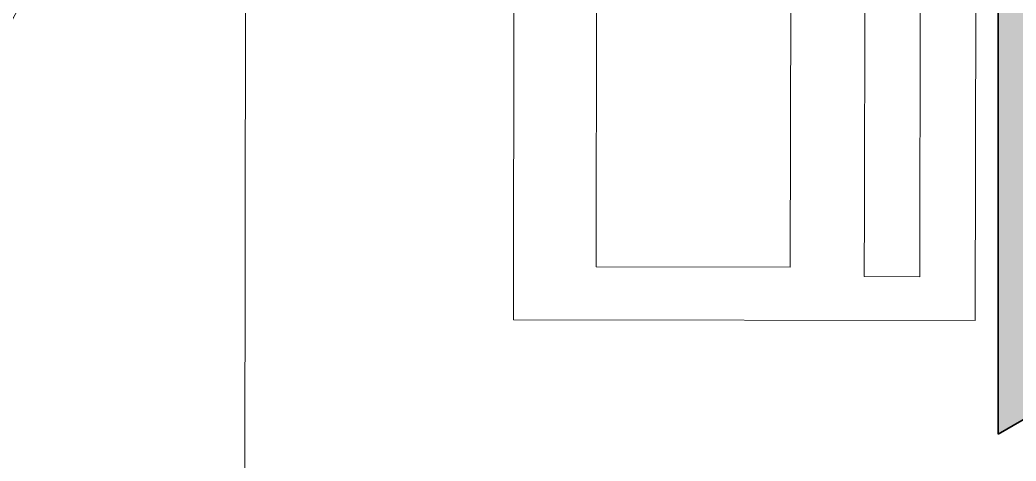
# Model space of a CAD drawing. Header units: inches. Extents: x -12418 to 57169, y -29325 to 19878.
# Drawn here: x 48154.8 to 48521.5, y -11734.7 to -11572.3 of the extents above; entities that cross this region are included whole.
import ezdxf

# ---------------------------------------------------------------- set-up
doc = ezdxf.new("R2010")
doc.units = ezdxf.units.IN
doc.header["$LTSCALE"] = 25
doc.header["$MEASUREMENT"] = 0
doc.linetypes.add('DASHDOT', pattern=[25.4, 12.7, -6.35, 0, -6.35])
doc.layers.get('0').update_dxf_attribs({"color": 8})
for name, color, linetype, lineweight in [('00-Ground Floor$0$LOADING', 253, 'Continuous', 5), ('E-LITE-CLNG-CNDT', 6, 'DASHDOT', 35), ('T-DATA-DEVC-TYPE', 2, 'Continuous', 25), ('T-DATA-WALL @ 100', 33, 'Continuous', 35)]:
    doc.layers.add(name, color=color, linetype=linetype, lineweight=lineweight)
doc.styles.add('DC_Simplex', font='SIMPLEX.shx', dxfattribs={"width": 0.7})

# ---------------------------------------------------------------- blocks, each defined once
blk = doc.blocks.new('00-Ground Floor$0$HF10037-P')
blk.add_circle((0.21605, -0.1014), 0.21)
blk = doc.blocks.new('00-Ground Floor$0$workstation')
at = {"layer": '00-Ground Floor$0$LOADING'}
for p, q in [((2854.35, -994.87, 0), (2854.249, -1055.87, 0)), ((2827.457, -1004.855, 0), (2827.383, -1049.855, 0)), ((2827.457, -1004.855, 0), (2844.457, -1004.883, 0)), ((2844.457, -1004.883, 0), (2844.383, -1049.883, 0)), ((2829.442, -1039.863, 0), (2829.498, -1006.47, 0)), ((2829.498, -1006.47, 0), (2831.541, -1006.474, 0)), ((2831.541, -1006.474, 0), (2831.537, -1008.969, 0)), ((2834.231, -1026.922, 0), (2834.264, -1006.819, 0)), ((2834.264, -1006.819, 0), (2841.415, -1006.831, 0)), ((2841.415, -1006.831, 0), (2841.382, -1026.934, 0)), ((2831.537, -1008.969, 0), (2831.485, -1039.866, 0))]:
    blk.add_line(p, q, dxfattribs=at)
blk = doc.blocks.new('00-Ground Floor')
at = {"layer": '00-Ground Floor$0$LOADING', "rotation": 180}
for name, p, xscale, yscale, zscale in [('00-Ground Floor$0$workstation', (76780.98, -21731.53, 0), 10, 10, 10), ('00-Ground Floor$0$HF10037-P', (48186.23, -11568.24, 0), 1000, 1000, 1000)]:
    blk.add_blockref(name, p, dxfattribs=dict(at, xscale=xscale, yscale=yscale, zscale=zscale))
blk = doc.blocks.new('*U26')
blk.add_hatch(color=254).paths.add_polyline_path([(-3.0308, 1.75), (-3.0309, 0.0003), (0, 0)])
blk.add_lwpolyline([(-3.0308, 1.75), (0, 0), (-3.0311, -1.75)], close=True)
at = {"layer": 'T-DATA-DEVC-TYPE', "style": 'DC_Simplex', "width": 0.7, "flags": 8}
blk.add_attdef('DC_TYPE', (2.6822, 5.6339), '', height=2, rotation=360, dxfattribs=at)

msp = doc.modelspace()

# ---------------------------------------------------------------- block references
at = {"layer": 'E-LITE-CLNG-CNDT'}
msp.add_blockref('00-Ground Floor', (0, 0), dxfattribs=at)
at = {"layer": 'T-DATA-WALL @ 100', "xscale": -100, "yscale": 100, "zscale": 100, "rotation": 180}
msp.add_blockref('*U26', (48817.93, -11549.73, 0), dxfattribs=at)

doc.saveas('drawing.dxf')
